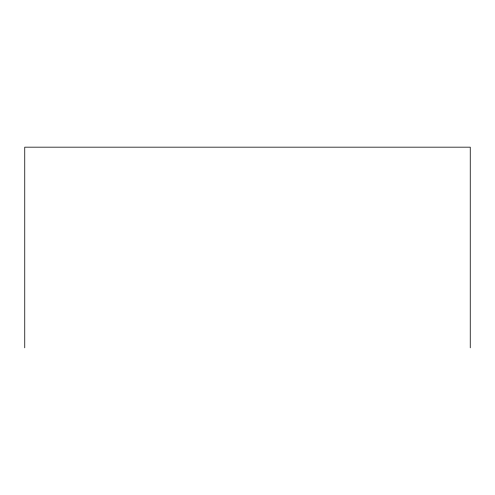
<?xml version="1.0" encoding="UTF-8"?>
<svg xmlns="http://www.w3.org/2000/svg" width="495" height="495" viewBox="0 0 495 495"><rect width="100%" height="100%" fill="white"/><g stroke="black" fill="none" stroke-linecap="round" stroke-linejoin="round"><path stroke-width="0.74" d="M470.25 347.83L470.25 147.17L24.75 147.17L24.75 347.83"/></g></svg>
